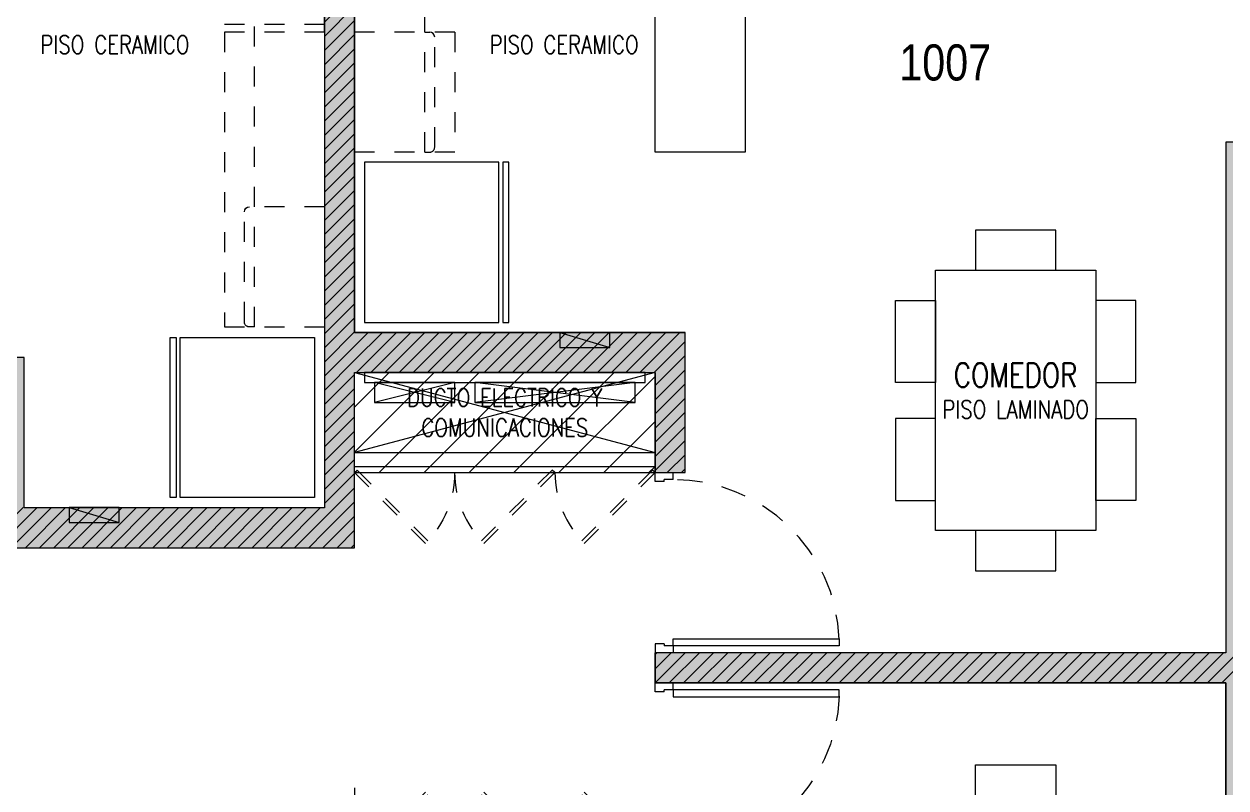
# Model space of a CAD drawing. Header units: millimetres. Extents: x 3738 to 3833, y 1327 to 1657.
# Drawn here: x 3806.52 to 3812.52, y 1438.06 to 1441.88 of the extents above; entities that cross this region are included whole.
import ezdxf
from ezdxf import colors
from ezdxf.entities.mleader import LeaderData, LeaderLine
from ezdxf.enums import TextEntityAlignment as Align
from ezdxf.math import Vec2, Vec3

# ---------------------------------------------------------------- set-up
doc = ezdxf.new("R2010")
doc.units = ezdxf.units.MM
doc.set_wipeout_variables(frame=1)
for name, pattern in [('HIDDEN', [0.375, 0.25, -0.125]), ('HIDDEN2', [0.1875, 0.125, -0.0625]), ('X-REF_DP_Arquitectura$0$HIDDEN', [0.375, 0.25, -0.125])]:
    doc.linetypes.add(name, pattern=pattern)
doc.layers.get('0').update_dxf_attribs({"color": 251, "lineweight": 9})
for name, color, linetype, lineweight in [('A-COCINAS-LAV', 251, 'Continuous', 13), ('A-LINEAS', 251, 'Continuous', 13), ('A-MOBILIARIO', 251, 'Continuous', 13), ('A-MURO BAJO', 251, 'Continuous', 13), ('A-MUROS', 251, 'Continuous', 13), ('A-NUMERACIONDEP', 251, 'Continuous', 13), ('A-PROYECCIONES', 251, 'HIDDEN2', 13), ('A-PUERTAS', 251, 'Continuous', 13), ('A-TEXTO-ACABADO PISO', 251, 'Continuous', 13), ('A-TEXTO-AMBIENTE', 251, 'Continuous', 13), ('A_20_Estructuras', 251, 'Continuous', 13), ('A_50_TextoAmbiente', 251, 'Continuous', 13), ('A_50_TextoIndicaciones', 251, 'Continuous', 13), ('A_50_Vigas', 251, 'X-REF_DP_Arquitectura$0$HIDDEN', 13), ('A_60_HatchEstructuras', 251, 'Continuous', 13), ('AREA MODIF', 251, 'Continuous', 13), ('MURO CF 120', 251, 'Continuous', 13), ('MURO CF 60', 251, 'Continuous', 13)]:
    doc.layers.add(name, color=color, linetype=linetype, lineweight=lineweight)
doc.styles.add('R80', font='ARIALN.TTF', dxfattribs={"height": 2.03})
doc.styles.add('ROMANS', font='romans.shx', dxfattribs={"width": 0.8})
pattern_1 = [(45, (-21.67, -43.67528), (-0.03535534, 0.03535534), [])]

# ---------------------------------------------------------------- blocks, each defined once
blk = doc.blocks.new('EF-TP')
at = {"layer": 'A_60_HatchEstructuras'}
h = blk.add_hatch(color=256, dxfattribs=at)
h.dxf.hatch_style = 1
h.paths.add_polyline_path([(40, -5.25), (38.35, -5.25), (38.35, -0.06), (38.2, -0.06), (38.2, -6.125), (36.7, -6.125), (36.7, -5.375), (36.55, -5.375), (36.55, -6.325), (38.35, -6.325), (38.35, -5.45), (39.85, -5.45), (39.85, -5.95), (40, -5.95)])
h.paths.add_polyline_path([(36.7, -0.15), (36.85, -0.15), (36.85, 0), (36.55, 0), (36.55, -3.225), (36.7, -3.225)])
h.paths.add_polyline_path([(40, 0), (39.7, 0), (39.7, -0.15), (39.85, -0.15), (39.85, -3.5), (40, -3.5)])
h = blk.add_hatch(color=256, dxfattribs=at)
h.dxf.hatch_style = 1
h.paths.add_polyline_path([(48.7, -2.8), (48.5, -2.8), (48.5, -2.9), (48.55, -2.9), (48.55, -6.85), (45.75, -6.85), (45.75, -6.25), (45.6, -6.25), (45.6, -6.85), (42.85, -6.85), (42.85, -4.3), (42.7, -4.3), (42.7, -6.85), (39.8499, -6.85), (39.8499, -7), (42.7, -7), (42.7, -9.55), (42.85, -9.55), (42.85, -7), (45.6, -7), (45.6, -7.6), (45.75, -7.6), (45.75, -7), (48.55, -7), (48.55, -10.95), (48.5, -10.95), (48.5, -11.05), (48.7, -11.05)])
h.paths.add_polyline_path([(45.75, -4.3), (43.6, -4.3), (43.6, -4.45), (44.05, -4.45), (44.05, -6.05), (44.25, -6.05), (44.25, -4.45), (45.6, -4.45), (45.6, -5.5), (45.75, -5.5)], flags=17)
h.paths.add_polyline_path([(45.75, -8.35), (45.6032, -8.35), (45.6, -8.35), (45.6, -9.4), (44.25, -9.4), (44.25, -7.8), (44.05, -7.8), (44.05, -9.4), (43.6, -9.4), (43.6, -9.55), (45.75, -9.55)], flags=17)
at = {"layer": 'A_20_Estructuras'}
blk.add_lwpolyline([(40, -5.25), (38.35, -5.25), (38.35, -0.06), (38.2, -0.06), (38.2, -6.125), (36.7, -6.125), (36.7, -5.375), (36.55, -5.375), (36.55, -6.325), (38.35, -6.325), (38.35, -5.45), (39.85, -5.45), (39.85, -5.95), (40, -5.95)], close=True, dxfattribs=at)
blk.add_lwpolyline([(42.85, -4.3), (42.7, -4.3), (42.7, -6.85), (39.8499, -6.85), (39.8499, -7), (42.7, -7), (42.7, -9.55), (42.85, -9.55)], dxfattribs=at)
at = {"layer": 'A_50_Vigas'}
blk.add_line((38.35, -5.85, 0), (39.85, -5.85, 0), dxfattribs=at)
blk = doc.blocks.new('_Dot')
at = {"color": 0, "linetype": 'ByBlock', "lineweight": -2}
blk.add_line((-0.5, 0), (-1, 0), dxfattribs=at)
at = {"color": 0, "linetype": 'ByBlock', "const_width": 0.5}
blk.add_lwpolyline([(-0.25, 0, 1), (0.25, 0, 1)], format="xyb", close=True, dxfattribs=at)
blk = doc.blocks.new('XREF_TORREC$0$BANDEJA')
at = {"color": 8}
for points in [[(39.75, 5.6), (39.75, 5.55), (41.15, 5.55), (41.15, 5.6), (39.75, 5.6)], [(40.2, 5.45), (40.2, 5.55), (39.8, 5.55), (39.8, 5.45), (40.2, 5.45), (39.8, 5.55), (40.2, 5.55), (39.8, 5.45)], [(41.1, 5.45), (41.1, 5.55), (40.3, 5.55), (40.3, 5.45), (41.1, 5.45), (40.3, 5.55), (41.1, 5.55), (40.3, 5.45)]]:
    blk.add_lwpolyline(points, dxfattribs=at)
blk = doc.blocks.new('TEXTO AMBIENTES PT')
at = {"layer": 'A-TEXTO-ACABADO PISO', "char_height": 0.09, "attachment_point": 2, "style": 'ROMANS'}
for s, insert in [('PISO CERAMICO', (37.1538, -3.768)), ('PISO CERAMICO', (39.3962, -3.768)), ('PISO LAMINADO', (41.65, -5.5899))]:
    blk.add_mtext_dynamic_manual_height_columns(s, width=1.20225, gutter_width=12.5, heights=[0], dxfattribs=dict(at, insert=insert))
at = {"layer": 'A-TEXTO-AMBIENTE', "style": 'ROMANS', "width": 0.8}
blk.add_text('COMEDOR', height=0.12, dxfattribs=at).set_placement((41.6499, -5.5233), align=Align.CENTER)
blk = doc.blocks.new('TEXTO DUCTOS PT')
at = {"layer": 'A_50_TextoIndicaciones', "insert": (39.1, -5.65), "char_height": 0.09, "width": 1.073848, "attachment_point": 5, "style": 'ROMANS'}
blk.add_mtext('\\pxsm1,qc,t16;DUCTO ELECTRICO Y COMUNICACIONES', dxfattribs=at)
blk = doc.blocks.new('TORRE F HATCH CORTAFUEGO')
at = {"layer": 'AREA MODIF'}
h = blk.add_hatch(dxfattribs=at)
h.set_pattern_fill('ANSI31', color=140, scale=0.05, style=0)
h.set_pattern_definition([(45, (-17.85008, -47.1499), (-0.1122532, 0.1122532), [])])
h.paths.add_polyline_path([(-9.0001, -41.5999), (-7.5001, -41.5999), (-7.5002, -42.1), (-9, -42.0999)])
at = {"layer": 'MURO CF 60'}
h = blk.add_hatch(dxfattribs=at)
h.set_pattern_fill('_USER', color=256, scale=0.05, angle=45, pattern_type=0)
h.set_pattern_definition(pattern_1)
h.paths.add_polyline_path([(-9.15, -36.2101), (-9, -36.2101), (-9, -42.475), (-9.15, -42.475)])
h = blk.add_hatch(dxfattribs=at)
h.set_pattern_fill('_USER', color=256, scale=0.05, angle=45, pattern_type=0)
h.set_pattern_definition(pattern_1)
h.paths.add_polyline_path([(-9, -41.4), (-7.35, -41.4), (-7.35, -41.6), (-9, -41.6)])
h = blk.add_hatch(dxfattribs=at)
h.set_pattern_fill('_USER', color=256, scale=0.05, angle=45, pattern_type=0)
h.set_pattern_definition(pattern_1)
h.paths.add_polyline_path([(-7.35, -41.6), (-7.5, -41.6), (-7.5, -42.1), (-7.35, -42.1)])
h = blk.add_hatch(dxfattribs=at)
h.set_pattern_fill('_USER', color=256, scale=0.05, angle=45, pattern_type=0)
h.set_pattern_definition(pattern_1)
h.paths.add_polyline_path([(-10.8, -42.475), (-9.15, -42.475), (-9.15, -42.275), (-10.8, -42.275)])
h = blk.add_hatch(dxfattribs=at)
h.set_pattern_fill('_USER', color=256, scale=0.05, angle=45, pattern_type=0)
h.set_pattern_definition(pattern_1)
h.paths.add_polyline_path([(-7.5001, -43.0001), (1.35, -43.0001), (1.35, -43.15), (-7.5001, -43.15)])
blk = doc.blocks.new('REFRI')
blk.add_wipeout([(0.4, 0), (-0.4, 0), (-0.4, -0.67), (0.4, -0.67)])
blk.add_wipeout([(-0.4, -0.69), (-0.4, -0.72), (0.4, -0.72), (0.4, -0.69)])
for points in [[(-0.4, 0), (-0.4, -0.67), (0.4, -0.67), (0.4, 0)], [(-0.4, -0.69), (-0.4, -0.72), (0.4, -0.72), (0.4, -0.69)]]:
    blk.add_lwpolyline(points, close=True)
blk = doc.blocks.new('Tab.Electrico')
blk.add_hatch(color=256).paths.add_polyline_path([(0.075, 0), (0.075, 0.25), (0, 0)])
for p, q in [((0.075, 0.25), (0, 0)), ((0.075, 0.25), (0, 0.25)), ((0, 0.25), (0, 0)), ((0.075, 0), (0.075, 0.25)), ((0, 0), (0.075, 0))]:
    blk.add_line(p, q)
blk = doc.blocks.new('DPTO 75.2')
blk.add_arc((-1.275, 1.6775, 0), 0.025, 0, 90)
at = {"layer": 'A-MURO BAJO'}
blk.add_line((-1.65, 2.575, 0), (-1.65, 3.255, 0), dxfattribs=at)
at = {"layer": 'A-MUROS'}
for p, q in [((-1.65, 6.265, 0), (-1.65, 0.2, 0)), ((-0.15, 0.2, 0), (-1.65, 0.2, 0)), ((0, 0, 0), (-1.8, 0, 0))]:
    blk.add_line(p, q, dxfattribs=at)
at = {"layer": 'A-PROYECCIONES', "ltscale": 0.5}
for p, q in [((-1.3, 1.1025, 0), (-1.3, 2.615, 0)), ((-1.65, 1.7025, 0), (-1.275, 1.7025, 0)), ((-1.25, 1.1275, 0), (-1.25, 1.6775, 0)), ((-1.3, 1.1025, 0), (-1.275, 1.1025, 0))]:
    blk.add_line(p, q, dxfattribs=at)
at = {"layer": 'A-PROYECCIONES', "ltscale": 0.5, "elevation": 0}
blk.add_lwpolyline([(-1.15, 3.215), (-1.15, 2.615), (-1.65, 2.615), (-1.65, 3.215)], close=True, dxfattribs=at)
blk.add_lwpolyline([(-1.65, 2.575), (-1.15, 2.575), (-1.15, 1.1025), (-1.65, 1.1025)], dxfattribs=at)
at = {"layer": 'A-PROYECCIONES', "ltscale": 0.5}
blk.add_arc((-1.275, 1.1275, 0), 0.025, 270, 0, dxfattribs=at)
at = {"xscale": -1, "rotation": 270}
blk.add_blockref('Tab.Electrico', (-0.625, 0.125, 0), dxfattribs=at)
at = {"layer": 'A-COCINAS-LAV', "extrusion": (4.49068e-08, 3.60284e-08, 1), "rotation": 90}
blk.add_blockref('REFRI', (-1.6, 0.65, 0), dxfattribs=at)
blk = doc.blocks.new('*U258')
for p, q in [((0.01, 0.855), (0.01, 0.9)), ((0.1, 0.865), (0.1, 0.9)), ((0.055, 0.855), (0.01, 0.855)), ((0.1, 0.865), (0.055, 0.865)), ((0.055, 0.855), (0.055, 0.865)), ((0.055, 0.045), (0.01, 0.045)), ((0.01, 0.045), (0.01, 0)), ((0.055, 0.045), (0.055, 0.035)), ((0.1, 0.035), (0.055, 0.035)), ((0.1, 0.035), (0.1, 0))]:
    blk.add_line(p, q)
blk.add_lwpolyline([(0.93, 0.07), (0.93, 0.035), (0.1, 0.035), (0.1, 0.07)], close=True)
at = {"color": 7, "linetype": 'HIDDEN2'}
blk.add_arc((0.0995, 0.0339), 0.8311, 2.23015, 89.96723, dxfattribs=at)
blk = doc.blocks.new('A$Cb5611ba7')
for points in [[(0.15, 0.1735), (0.15, -0.0265), (0.56, -0.0265), (0.56, 0.1735)], [(1.15, 0.1735), (1.15, -0.0265), (0.74, -0.0265), (0.74, 0.1735)], [(0, -0.0265), (0, -0.8265), (1.3, -0.8265), (1.3, -0.0265)], [(0, -0.2265), (0, -0.6265), (-0.2, -0.6265), (-0.2, -0.2265)], [(1.5, -0.6265), (1.3, -0.6265), (1.3, -0.2265), (1.5, -0.2265)], [(0.15, -1.0265), (0.15, -0.8265), (0.56, -0.8265), (0.56, -1.0265)], [(1.15, -1.0265), (1.15, -0.8265), (0.74, -0.8265), (0.74, -1.0265)]]:
    blk.add_lwpolyline(points, close=True)
blk = doc.blocks.new('*U270')
at = {"linetype": 'HIDDEN', "ltscale": 0.2}
for p, q in [((0.3534, 0.3534), (0, 0)), ((0.0127, -0.0127), (0.3656, 0.3401)), ((0, 0), (0.0127, -0.0127))]:
    blk.add_line(p, q, dxfattribs=at)
blk.add_arc((0, 0), 0.4995, 0, 45, dxfattribs=at)
blk = doc.blocks.new('DPTO 65')
blk.add_line((-10, 3.25), (-9.975, 3.25))
blk.add_arc((-9.975, 3.225), 0.025, 0, 90)
at = {"layer": 'A-LINEAS'}
for p, q in [((-10.35, 1.55), (-8.85, 1.15)), ((-8.85, 1.55), (-10.35, 1.15))]:
    blk.add_line(p, q, dxfattribs=at)
at = {"layer": 'A-MURO BAJO'}
for p, q in [((-8.4, 3.65), (-8.4, 2.65)), ((-8.85, 2.65), (-8.85, 3.5)), ((-8.4, 2.65), (-8.85, 2.65)), ((-10.35, 1.15), (-8.85, 1.15))]:
    blk.add_line(p, q, dxfattribs=at)
at = {"layer": 'A-MUROS'}
for p, q in [((-10.35, 6.94), (-10.35, 1.75)), ((-6, 2.7), (-6, 0.15)), ((-10.35, 1.75), (-8.7, 1.75)), ((-8.7, 1.05), (-8.7, 1.75)), ((-10.35, 1.55), (-8.85, 1.55)), ((-10.35, 0.675, 0), (-10.35, 1.55)), ((-8.85, 1.05), (-8.85, 1.55)), ((-8.85, 1.05), (-8.7, 1.05)), ((-6, 0.15), (-8.8501, 0.15)), ((-8.8501, 0.15), (-8.8501, 0))]:
    blk.add_line(p, q, dxfattribs=at)
at = {"layer": 'A-PROYECCIONES', "ltscale": 0.5}
for p, q in [((-10, 2.65), (-10, 5.15)), ((-9.85, 3.25), (-10.35, 3.25)), ((-9.85, 3.25), (-9.85, 2.65)), ((-9.95, 2.675), (-9.95, 3.225)), ((-10, 2.65), (-9.975, 2.65))]:
    blk.add_line(p, q, dxfattribs=at)
blk.add_lwpolyline([(-9.85, 2.65), (-10.35, 2.65)], dxfattribs=at)
blk.add_arc((-9.975, 2.675), 0.025, 270, 0, dxfattribs=at)
at = {"layer": 'A-PUERTAS'}
for p, q in [((-10.35, 1.08), (-8.85, 1.08)), ((-10.35, 1.05), (-8.85, 1.05))]:
    blk.add_line(p, q, dxfattribs=at)
at = {"rotation": 90}
blk.add_blockref('Tab.Electrico', (-9.075, 1.675), dxfattribs=at)
at = {"layer": 'A-COCINAS-LAV', "extrusion": (4.49068e-08, 3.60284e-08, 1), "rotation": 90}
blk.add_blockref('REFRI', (-10.3, 2.2, 0), dxfattribs=at)
at = {"layer": 'A-MOBILIARIO', "xscale": -1.000000000000002, "rotation": 90}
blk.add_blockref('A$Cb5611ba7', (-7.4765, 2.0601), dxfattribs=at)
at = {"layer": 'A-MOBILIARIO', "rotation": 359.9967044834248}
blk.add_blockref('*U258', (-8.8601, 0.15), dxfattribs=at)
at = {"layer": 'A-PROYECCIONES', "ltscale": 0.25, "xscale": -1, "rotation": 180}
blk.add_blockref('*U270', (-10.35, 1.05), dxfattribs=at)
at = {"layer": 'A-PROYECCIONES', "ltscale": 0.25, "rotation": 180}
for p in [(-9.351, 1.05), (-8.85, 1.05)]:
    blk.add_blockref('*U270', p, dxfattribs=at)
blk = doc.blocks.new('TC_PT')
blk.add_blockref('DPTO 65', (50.05, 4.05))
at = {"xscale": -1}
blk.add_blockref('DPTO 75.2', (37.9, 4.725, 0), dxfattribs=at)
at = {"xscale": -1, "rotation": 180}
blk.add_blockref('DPTO 65', (50.05, 4.2), dxfattribs=at)
blk = doc.blocks.new('areas-TE')
at = {"layer": 'A-NUMERACIONDEP'}
ml = blk.add_multileader_mtext('Standard', dxfattribs=at)
ml.set_content('1007', color=256, style='R80')
ml.set_leader_properties(color=256)
ml.set_arrow_properties(name='DOT')
ml.build(insert=Vec2(0, 0))
ml.multileader.update_dxf_attribs({"leader_type": 0, "has_text_frame": 1, "text_left_attachment_type": 2, "text_right_attachment_type": 2, "dogleg_length": 0.36, "arrow_head_size": 0.06, "scale": 0.06})
ctx = ml.context
ctx.base_point, ctx.scale, ctx.char_height, ctx.arrow_head_size, ctx.landing_gap_size, ctx.plane_origin = Vec3(41.025, -53.9038), 0.06, 0.18, 0.06, 0.06, Vec3(39.8087, -53.9082)
ctx.left_attachment, ctx.right_attachment, ctx.text_align_type = 2, 2, 1
notes = []
notes.append((ctx, [(0, (1, 1, 0), (41.6634, -53.9038), (-1, 0), 0.0917, [(0, [(41.95, -53.5549)], 0, [])])]))
ctx.mtext.insert, ctx.mtext.width, ctx.mtext.alignment, ctx.mtext.flow_direction = Vec3(41.2984, -53.8119), 0.461923, 2, 5
for ctx, leaders in notes:
    for number, flags, end, landing, length, lines in leaders:
        leader = LeaderData()
        leader.index, (leader.has_last_leader_line, leader.has_dogleg_vector, leader.attachment_direction) = number, flags
        leader.last_leader_point, leader.dogleg_vector, leader.dogleg_length = Vec3(end), Vec3(landing), length
        for number, points, colour, breaks in lines:
            line = LeaderLine()
            line.index, line.vertices, line.color, line.breaks = number, Vec3.list(points), colors.encode_raw_color(colour), breaks
            leader.lines.append(line)
        ctx.leaders.append(leader)

msp = doc.modelspace()

# ---------------------------------------------------------------- block references
for name, p in [('areas-TE', (3769.8221, 1495.5879)), ('EF-TP', (3769.8221, 1445.5876)), ('XREF_TORREC$0$BANDEJA', (3768.4721, 1434.5379))]:
    msp.add_blockref(name, p)
at = {"layer": 'A_50_TextoAmbiente'}
msp.add_blockref('TEXTO AMBIENTES PT', (3769.8221, 1445.5879), dxfattribs=at)
at = {"layer": 'A_50_TextoIndicaciones'}
msp.add_blockref('TEXTO DUCTOS PT', (3769.8221, 1445.5879), dxfattribs=at)
at = {"layer": 'MURO CF 120', "color": 251}
msp.add_blockref('TORRE F HATCH CORTAFUEGO', (3817.1721, 1481.7379), dxfattribs=at)

# ---------------------------------------------------------------- next in the draw order: block references
msp.add_blockref('TC_PT', (3768.4721, 1434.5379))

doc.saveas('drawing.dxf')
